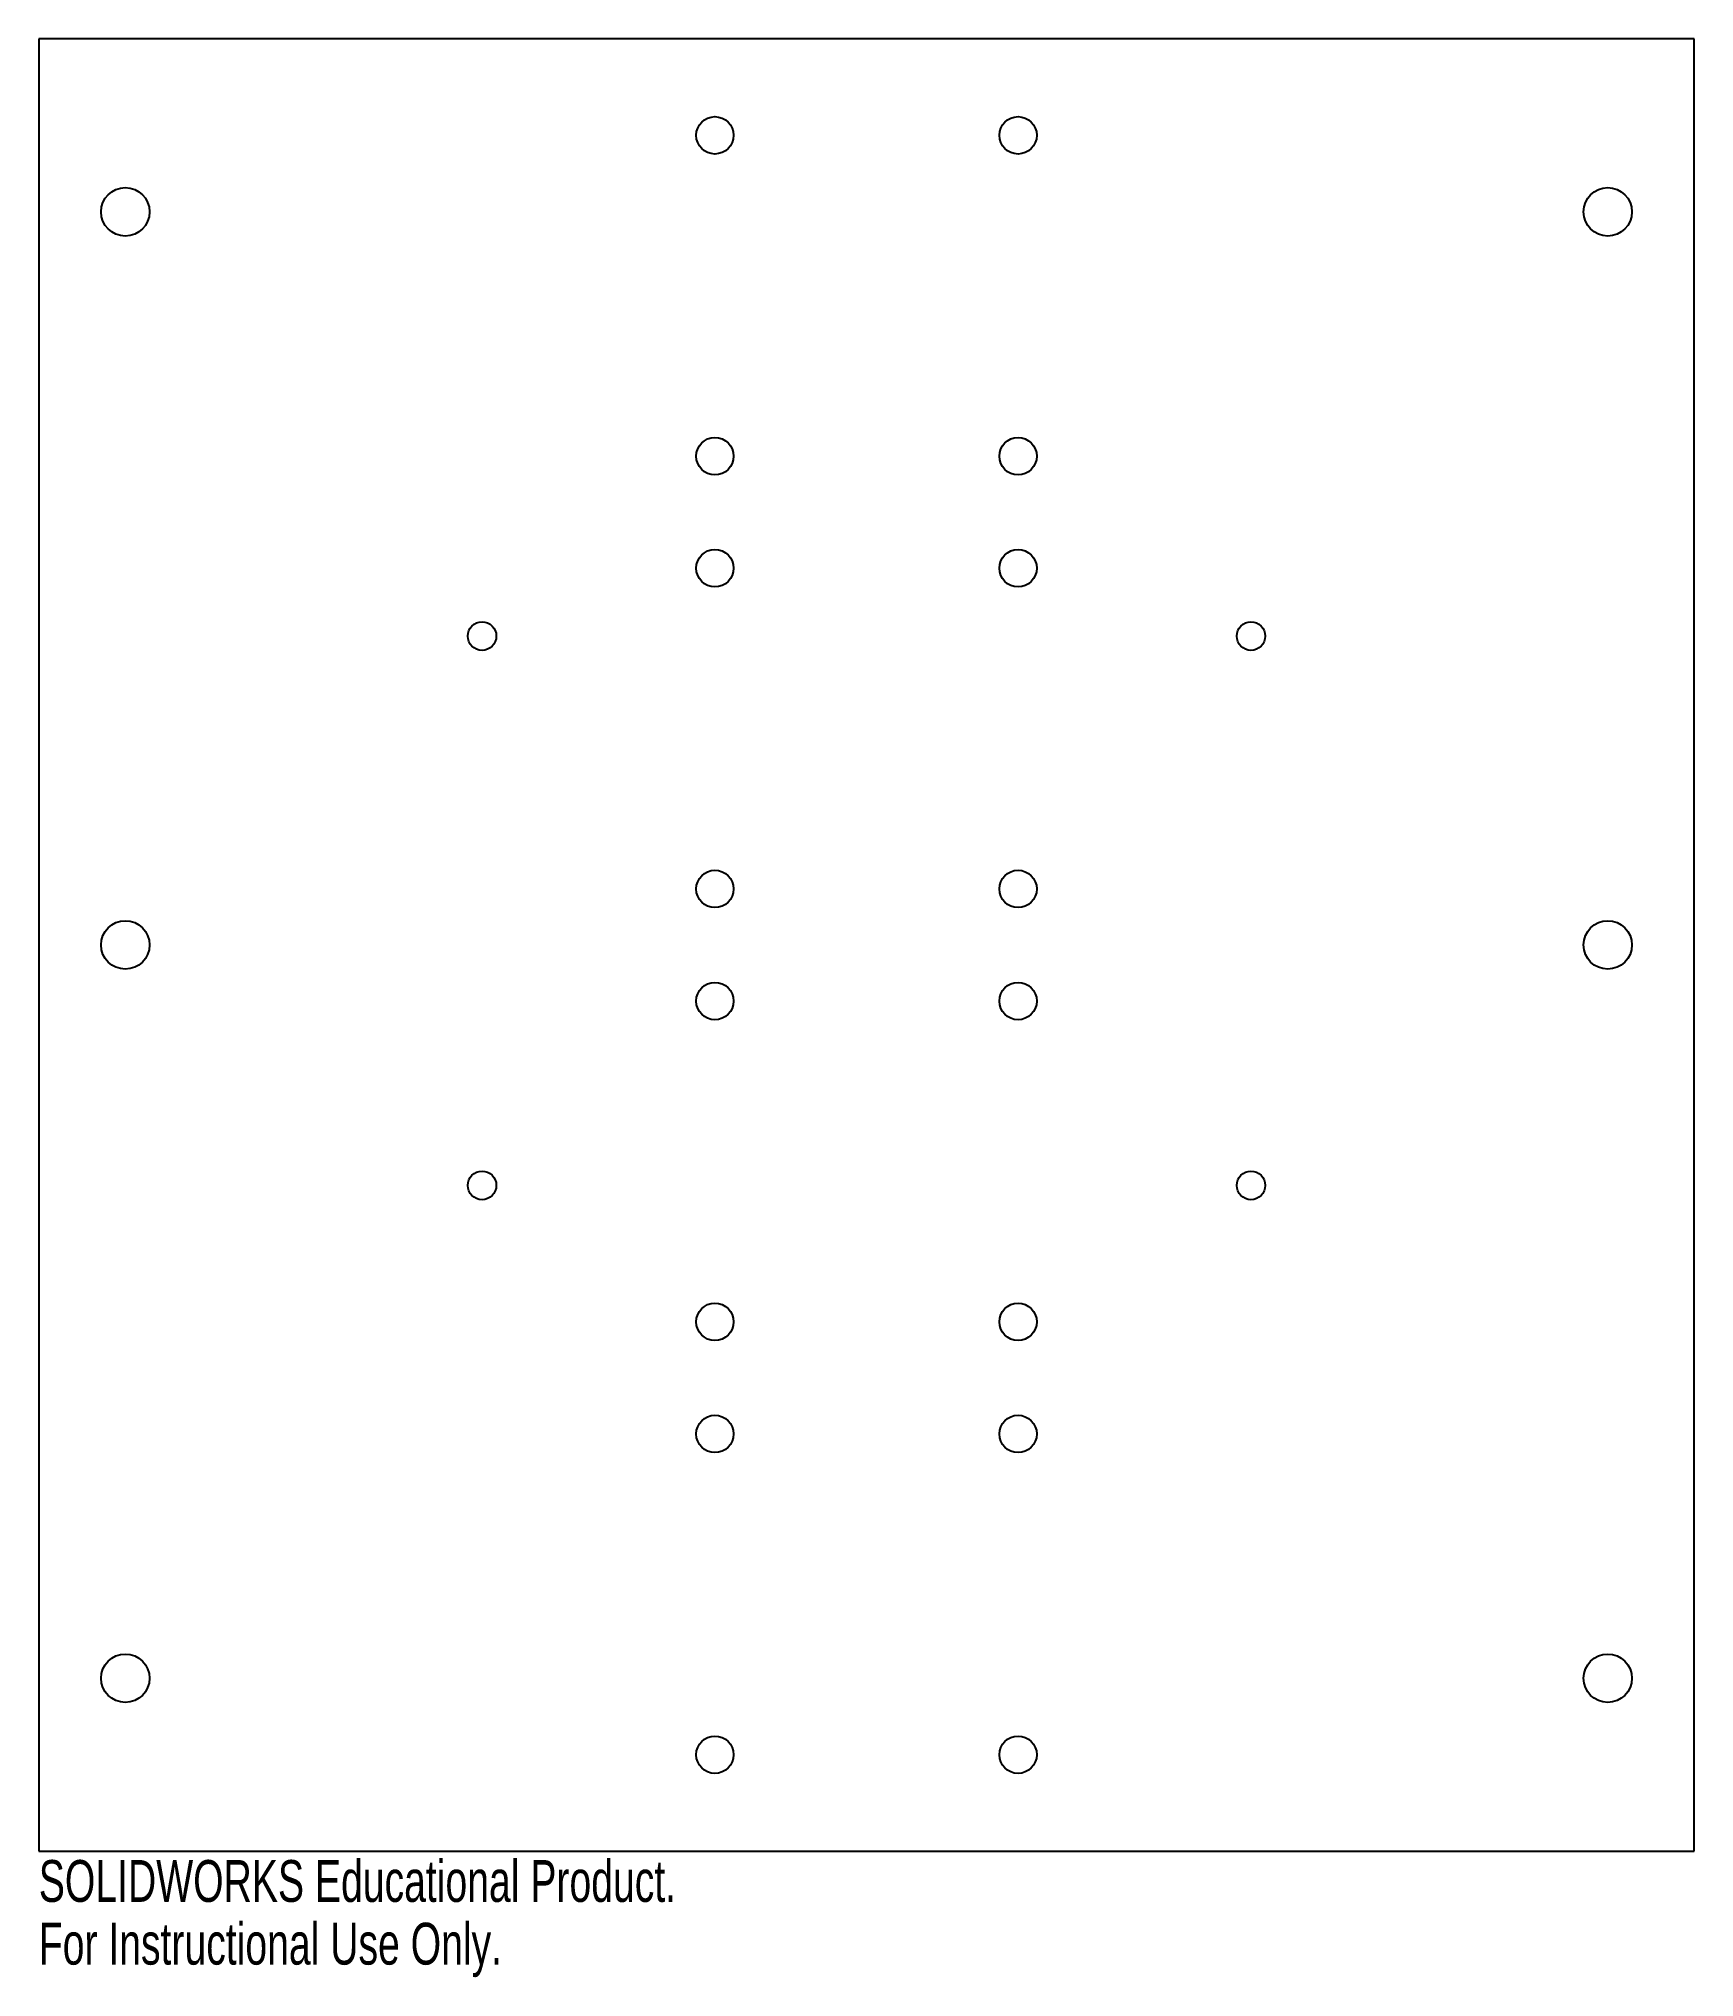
# Model space of a CAD drawing. Header units: millimetres. Extents: x -72 to 120, y -96 to 128.
import ezdxf

# ---------------------------------------------------------------- set-up
doc = ezdxf.new("R2010")
doc.units = ezdxf.units.MM
doc.styles.add('SLDTEXTSTYLE0', font='TXT', dxfattribs={"width": 0.7})

msp = doc.modelspace()

# ---------------------------------------------------------------- linework, layer by layer
at = {"color": 7, "linetype": 'Continuous', "lineweight": 25}
for p, q in [((119.89, 128.32), (-71.51, 128.32)), ((-71.51, 128.32), (-71.51, -81.2)), ((119.89, -81.2), (119.89, 128.32)), ((-71.51, -81.2), (119.89, -81.2))]:
    msp.add_line(p, q, dxfattribs=at)
for centre, radius in [((6.66, 117.16), 2.16), ((6.66, 117.16), 2.16), ((41.71, 117.16), 2.16), ((41.71, 117.16), 2.16), ((-61.51, 108.32), 2.8), ((-61.51, 108.32), 2.8), ((109.89, 108.32), 2.8), ((109.89, 108.32), 2.8), ((6.66, 80.07), 2.16), ((6.66, 80.07), 2.16), ((41.71, 80.07), 2.16), ((41.71, 80.07), 2.16), ((6.66, 67.12), 2.16), ((6.66, 67.12), 2.16), ((41.71, 67.12), 2.16), ((41.71, 67.12), 2.16), ((-20.26, 59.27), 1.65), ((-20.26, 59.27), 1.65), ((68.64, 59.27), 1.65), ((68.64, 59.27), 1.65), ((6.66, 30.04), 2.16), ((6.66, 30.04), 2.16), ((41.71, 30.04), 2.16), ((41.71, 30.04), 2.16), ((-61.51, 23.57), 2.8), ((-61.51, 23.57), 2.8), ((109.89, 23.57), 2.8), ((109.89, 23.57), 2.8), ((6.66, 17.08), 2.16), ((6.66, 17.08), 2.16), ((41.71, 17.08), 2.16), ((41.71, 17.08), 2.16), ((-20.26, -4.23), 1.65), ((-20.26, -4.23), 1.65), ((68.64, -4.23), 1.65), ((68.64, -4.23), 1.65), ((6.66, -20), 2.16), ((6.66, -20), 2.16), ((41.71, -20), 2.16), ((41.71, -20), 2.16), ((6.66, -32.96), 2.16), ((6.66, -32.96), 2.16), ((41.71, -32.96), 2.16), ((41.71, -32.96), 2.16), ((-61.51, -61.2), 2.8), ((-61.51, -61.2), 2.8), ((109.89, -61.2), 2.8), ((109.89, -61.2), 2.8), ((6.66, -70.04), 2.16), ((6.66, -70.04), 2.16), ((41.71, -70.04), 2.16), ((41.71, -70.04), 2.16)]:
    msp.add_circle(centre, radius, dxfattribs=at)

# ---------------------------------------------------------------- texts
at = {"color": 7, "linetype": 'Continuous', "char_height": 4.8336, "attachment_point": 1, "style": 'SLDTEXTSTYLE0'}
for s, insert in [('SOLIDWORKS Educational Product.', (-71.51, -82.22)), ('For Instructional Use Only.', (-71.51, -89.47))]:
    msp.add_mtext(s, dxfattribs=dict(at, insert=insert))

doc.saveas('drawing.dxf')
